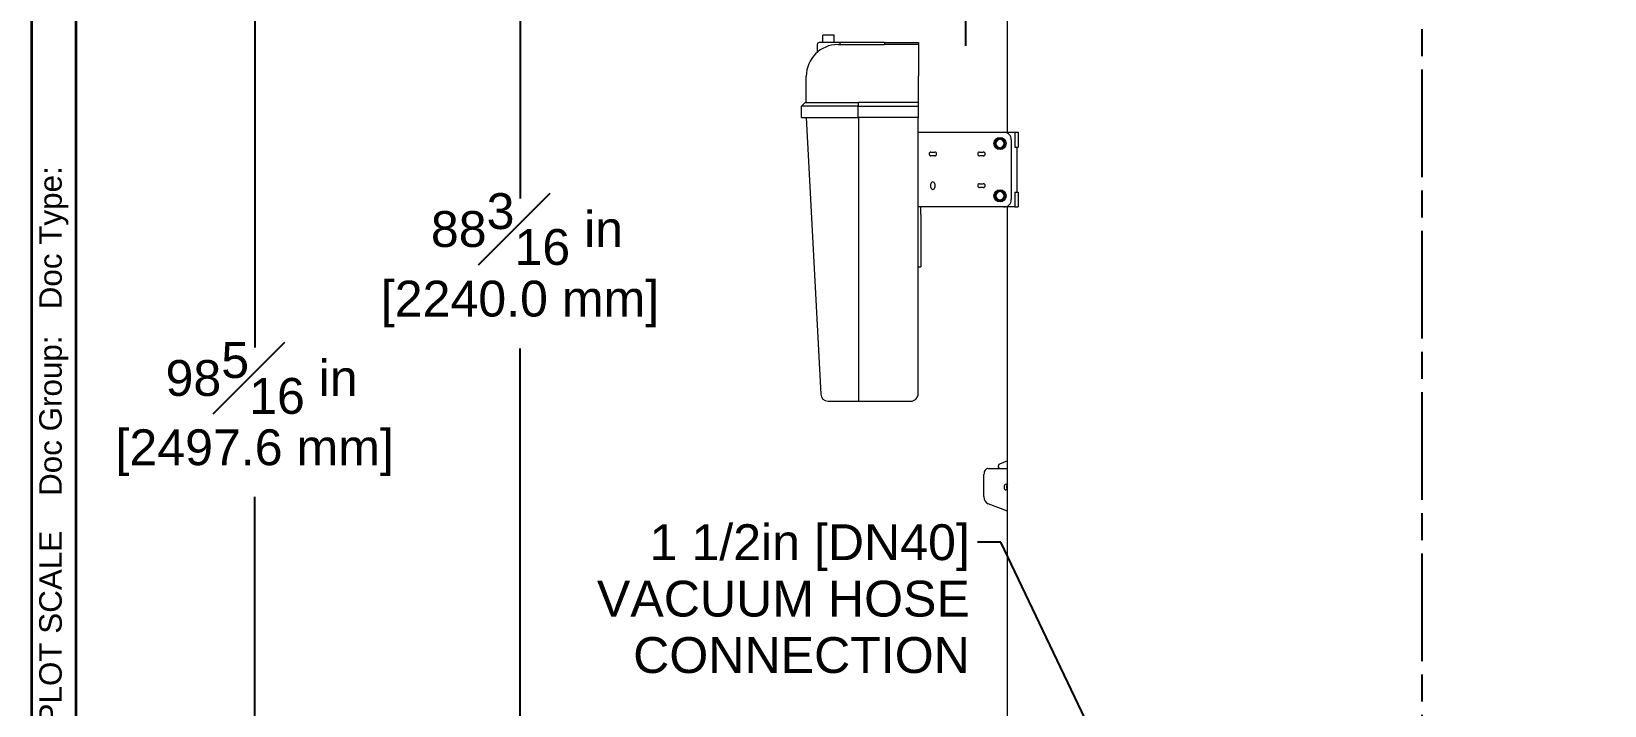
# Model space of a CAD drawing. Header units: inches. Extents: x 20 to 536, y 8 to 344.
# Drawn here: x 20 to 125.3, y 75.7 to 120.9 of the extents above; entities that cross this region are included whole.
import ezdxf

# ---------------------------------------------------------------- set-up
doc = ezdxf.new("R2010")
doc.units = ezdxf.units.IN
doc.header["$LTSCALE"] = 16
doc.header["$MEASUREMENT"] = 0
doc.linetypes.add('CHAIN', pattern=[0.7087, 0.4724, -0.0591, 0.1181, -0.0591])
doc.layers.get('0').update_dxf_attribs({"lineweight": 25})
for name, color, linetype, lineweight in [('Border', 7, 'Continuous', 35), ('Dimension (ANSI)', 7, 'Continuous', 25), ('Symbol (ANSI)', 7, 'Continuous', 25), ('Visible (ANSI)', 7, 'Continuous', 50)]:
    doc.layers.add(name, color=color, linetype=linetype, lineweight=lineweight)
doc.layers.add('Centerline', color=5, linetype='CHAIN', lineweight=25, true_color=0x0000ff)
doc.styles.add('MEMCOR Medium', font='arial.ttf')
doc.styles.add('Standard A-B-C', font='arial.ttf')
doc.styles.add('Standard D-E', font='arial.ttf')
doc.dimstyles.new('Default (ANSI)', dxfattribs={"dimscale": 16, "dimtxt": 0.15, "dimasz": 0.098425, "dimexe": 0.125, "dimexo": 0.0625, "dimgap": 0.031496, "dimtad": 0, "dimtih": 1, "dimtoh": 1, "dimdec": 4, "dimrnd": 1e-08, "dimzin": 3, "dimdsep": 46, "dimlunit": 5, "dimtxsty": 'MEMCOR Medium', "dimcen": 0.09, "dimdle": 0.393701, "dimclrd": 256, "dimclre": 256, "dimclrt": 256, "dimadec": 0, "dimazin": 1, "dimtfac": 0.8, "dimtofl": 0, "dimtmove": 0, "dimatfit": 3, "dimfxl": 1, "dimfrac": 1, "dimtolj": 1, "dimtzin": 4, "dimlwd": -1, "dimlwe": -1, "dimarcsym": 0})
doc.dimstyles.new('in [mm] D-E NeptuneBenson', dxfattribs={"dimscale": 16, "dimtxt": 0.15, "dimasz": 0.098425, "dimexe": 0.125, "dimexo": 0.063, "dimgap": 0.031496, "dimtad": 0, "dimtih": 1, "dimtoh": 1, "dimdec": 4, "dimrnd": 1e-08, "dimzin": 3, "dimdsep": 46, "dimlunit": 5, "dimtxsty": 'Standard D-E', "dimcen": 0.09, "dimdle": 0.393701, "dimclrd": 256, "dimclre": 256, "dimclrt": 256, "dimadec": 1, "dimazin": 1, "dimtfac": 1, "dimtofl": 0, "dimtmove": 0, "dimatfit": 3, "dimfxl": 1, "dimfrac": 1, "dimtolj": 1, "dimtzin": 4, "dimlwd": -1, "dimlwe": -1, "dimarcsym": 0})
doc.dimstyles.new('in [mm] D-E NeptuneBenson$7', dxfattribs={"dimscale": 16, "dimtxt": 0.15, "dimasz": 0.098425, "dimexe": 0.125, "dimexo": 0.063, "dimgap": 0.031496, "dimtad": 0, "dimtih": 1, "dimtoh": 1, "dimdec": 4, "dimrnd": 1e-08, "dimzin": 3, "dimdsep": 46, "dimlunit": 5, "dimtxsty": 'Standard D-E', "dimcen": 0.09, "dimdle": 0.393701, "dimclrd": 256, "dimclre": 256, "dimclrt": 256, "dimadec": 1, "dimazin": 1, "dimtfac": 1, "dimtofl": 0, "dimtmove": 0, "dimatfit": 3, "dimfxl": 1, "dimfrac": 1, "dimtolj": 1, "dimtzin": 4, "dimlwd": -1, "dimlwe": -1, "dimarcsym": 0})

# ---------------------------------------------------------------- blocks, each defined once
blk = doc.blocks.new('Borders 22x34_D')
at = {"layer": 'Border'}
for p, q in [((1.25, 21.5), (1.25, 0.5)), ((1.4375, 0.5), (1.4375, 21.3125))]:
    blk.add_line(p, q, dxfattribs=at)
at = {"layer": 'Border', "insert": (1.3437, 3.875), "char_height": 0.094, "attachment_point": 4, "rotation": 90, "style": 'Standard A-B-C'}
blk.add_mtext('\\fArial|b0|i0;{\\H0.0940;BAR = 1" AT PLOT SCALE    Doc Group:   Doc Type: }', dxfattribs=at)
blk = doc.blocks.new('*D22')
at = {"layer": 'Defpoints', "color": 0, "transparency": 16777216}
for p in [(82.52, 132.52), (143.66, 132.52), (143.66, 121.91)]:
    blk.add_point(p, dxfattribs=at)
at = {"layer": 'Dimension (ANSI)', "transparency": 16777216}
for p, q in [((82.52, 131.52), (82.52, 119.91)), ((143.66, 131.52), (143.66, 119.91)), ((84.1, 121.91), (142.08, 121.91)), ((143.66, 121.91), (147.08, 121.91))]:
    blk.add_line(p, q, dxfattribs=at)
for points in [[(84.1, 122.17), (84.1, 121.64), (82.52, 121.91)], [(142.08, 122.17), (142.08, 121.64), (143.66, 121.91)]]:
    blk.add_solid(points, dxfattribs=at)
at = {"layer": 'Dimension (ANSI)', "transparency": 16777216, "char_height": 2.4, "attachment_point": 5, "style": 'MEMCOR Medium'}
for s, insert in [('\\A1; 61{\\H0.8x;\\S1#8;} in', (156.68, 124.37)), ('\\A1;[1552.9 mm]', (156.68, 119.86))]:
    blk.add_mtext(s, dxfattribs=dict(at, insert=insert))
blk = doc.blocks.new('*D23')
at = {"layer": 'Defpoints', "color": 0, "transparency": 16777216}
for p in [(52.7, 133.87), (84.02, 133.87), (87.59, 45.68)]:
    blk.add_point(p, dxfattribs=at)
at = {"layer": 'Dimension (ANSI)', "transparency": 16777216}
for p, q in [((83.01, 133.87), (50.7, 133.87)), ((52.7, 132.29), (52.7, 109.68)), ((52.7, 47.25), (52.7, 99.64)), ((86.58, 45.68), (50.7, 45.68))]:
    blk.add_line(p, q, dxfattribs=at)
for points in [[(52.44, 132.29), (52.96, 132.29), (52.7, 133.87)], [(52.44, 47.25), (52.96, 47.25), (52.7, 45.68)]]:
    blk.add_solid(points, dxfattribs=at)
at = {"layer": 'Dimension (ANSI)', "transparency": 16777216, "char_height": 2.4, "attachment_point": 5, "style": 'Standard D-E'}
for s, insert in [('\\A1; 88{\\H1x;\\S3#16;} in', (52.7, 107.64)), ('\\A1;[2240.0 mm]', (52.7, 102.62))]:
    blk.add_mtext(s, dxfattribs=dict(at, insert=insert))
blk = doc.blocks.new('*D28')
at = {"layer": 'Defpoints', "color": 0, "transparency": 16777216}
for p in [(34.94, 144.01), (37.41, 144.01), (87.88, 45.68)]:
    blk.add_point(p, dxfattribs=at)
at = {"layer": 'Dimension (ANSI)', "transparency": 16777216}
for p, q in [((34.94, 142.43), (34.94, 99.71)), ((34.94, 47.25), (34.94, 89.72)), ((86.87, 45.68), (32.94, 45.68))]:
    blk.add_line(p, q, dxfattribs=at)
for points in [[(34.68, 142.43), (35.2, 142.43), (34.94, 144.01)], [(34.68, 47.25), (35.2, 47.25), (34.94, 45.68)]]:
    blk.add_solid(points, dxfattribs=at)
at = {"layer": 'Dimension (ANSI)', "transparency": 16777216, "char_height": 2.4, "attachment_point": 5, "style": 'Standard D-E'}
for s, insert in [('\\A1; 98{\\H1x;\\S5#16;} in', (34.94, 97.67)), ('\\A1;[2497.6 mm]', (34.94, 92.67))]:
    blk.add_mtext(s, dxfattribs=dict(at, insert=insert))

msp = doc.modelspace()

# ---------------------------------------------------------------- linework, layer by layer
at = {"layer": 'Centerline', "ltscale": 0.952448}
msp.add_line((113.09041, 46.31921), (113.09041, 145.96279), dxfattribs=at)
at = {"layer": 'Visible (ANSI)', "linetype": 'Continuous', "lineweight": 18}
for p, q in [((85.33839, 114.11565), (85.33839, 126.11565)), ((74.09842, 120.11565), (72.72342, 120.11565)), ((73.72342, 120.61565), (72.97342, 120.61565)), ((72.97342, 120.11565), (72.97342, 120.61565)), ((73.72342, 120.11565), (73.72342, 120.61565)), ((77.10362, 120.11565), (74.09842, 120.11565)), ((74.09842, 120.11565), (74.09842, 119.98678)), ((77.10362, 120.11565), (79.36206, 120.11565)), ((77.10362, 120.11565), (77.10362, 119.98797)), ((79.36206, 120.11565), (79.36206, 119.99065)), ((72.59842, 119.99065), (72.59842, 119.47526)), ((73.98579, 119.99065), (74.09842, 119.99065)), ((79.36206, 119.99065), (78.24675, 119.99065)), ((79.36206, 119.99065), (79.36206, 117.86565)), ((71.86079, 116.11565), (71.86079, 117.86565)), ((79.36206, 116.11565), (79.36206, 117.86565)), ((71.78939, 116.11565), (71.53939, 115.86565)), ((75.33367, 115.86565), (71.53939, 115.86565)), ((71.53939, 115.11565), (71.53939, 115.86565)), ((71.78939, 116.11565), (75.34565, 116.11565)), ((75.33367, 115.86565), (79.36206, 115.86565)), ((75.33367, 115.11565), (75.33367, 115.86565)), ((79.36206, 116.11565), (75.34565, 116.11565)), ((79.36206, 115.86565), (79.36206, 116.11565)), ((79.36206, 115.11565), (79.36206, 115.86565)), ((71.53939, 115.11565), (75.33367, 115.11565)), ((71.84842, 115.11565), (72.82349, 96.58937)), ((79.36206, 115.11565), (75.33367, 115.11565)), ((75.34842, 115.11565), (75.34842, 96.59597)), ((79.34842, 112.4644), (79.34842, 115.11565)), ((79.34842, 114.11565), (79.72342, 114.11565)), ((79.72342, 114.11565), (85.08187, 114.11565)), ((85.08187, 114.11565), (85.8192, 114.11565)), ((85.8192, 114.11565), (86.04822, 114.11565)), ((85.8192, 114.11565), (85.8192, 113.11565)), ((86.04822, 114.11565), (86.04822, 113.11565)), ((80.20687, 112.79065), (80.45687, 112.79065)), ((83.45687, 112.79065), (83.70687, 112.79065)), ((85.16377, 113.41265), (85.10803, 113.41265)), ((85.10803, 113.31865), (85.16377, 113.31865)), ((85.58187, 113.61565), (85.58187, 109.61565)), ((85.8192, 113.11565), (86.04822, 113.11565)), ((85.95203, 113.11565), (85.95203, 110.11565)), ((79.34842, 109.11565), (79.34842, 112.4644)), ((80.45687, 112.54065), (80.20687, 112.54065)), ((83.70687, 112.54065), (83.45687, 112.54065)), ((80.20687, 110.42065), (80.20687, 110.67065)), ((80.45687, 110.67065), (80.45687, 110.42065)), ((83.45687, 110.67065), (83.70687, 110.67065)), ((83.70687, 110.42065), (83.45687, 110.42065)), ((85.16377, 109.91265), (85.10803, 109.91265)), ((85.10803, 109.81865), (85.16377, 109.81865)), ((85.8192, 110.11565), (86.04822, 110.11565)), ((85.8192, 110.11565), (85.8192, 109.11565)), ((86.04822, 110.11565), (86.04822, 109.11565)), ((79.72342, 109.11565), (79.34842, 109.11565)), ((79.34842, 96.61565), (79.34842, 109.11565)), ((79.53592, 108.61565), (79.53592, 109.11565)), ((79.53592, 108.61565), (79.53592, 105.61565)), ((85.08187, 109.11565), (79.72342, 109.11565)), ((85.8192, 109.11565), (85.08187, 109.11565)), ((85.33839, 61.10299), (85.33839, 109.11565)), ((85.8192, 109.11565), (86.04822, 109.11565)), ((79.53592, 105.61565), (79.53592, 105.11565)), ((79.34842, 105.11565), (79.53592, 105.11565)), ((73.3228, 96.11565), (75.36335, 96.11565)), ((75.34842, 96.59597), (75.34842, 96.59593)), ((75.36335, 96.11565), (78.84842, 96.11565)), ((84.01141, 91.61565), (85.33839, 91.61565)), ((84.71112, 91.76658), (84.71112, 91.71565)), ((85.33839, 92.11994), (84.80152, 91.9074)), ((83.7543, 89.72716), (83.7543, 91.21565)), ((85.23851, 90.55315), (85.33839, 90.55315)), ((85.33839, 90.17815), (85.23851, 90.17815)), ((85.33839, 88.75988), (84.03223, 89.24634))]:
    msp.add_line(p, q, dxfattribs=at)
for centre in [(84.82703, 113.36565), (84.82703, 109.86565)]:
    msp.add_circle(centre, 0.406, dxfattribs=at)
for centre, radius, start, end in [((72.72342, 119.99065), 0.125, 90, 180), ((73.98579, 117.86565), 2.125, 90, 180), ((85.08187, 113.61565), 0.5, 0, 90), ((80.20687, 112.66565), 0.125, 90, 270), ((80.45687, 112.66565), 0.125, 270, 90), ((83.45687, 112.66565), 0.125, 90, 270), ((83.70687, 112.66565), 0.125, 270, 90), ((84.82703, 113.36565), 0.34, 7.9457432, 352.0542568), ((84.82703, 113.36565), 0.281, 120, 180), ((84.82703, 113.36565), 0.281, 180, 240), ((84.82703, 113.36565), 0.281, 60, 120), ((84.82703, 113.36565), 0.281, 240, 300), ((84.82703, 113.36565), 0.281, 0, 60), ((84.82703, 113.36565), 0.281, 300, 0), ((80.33187, 110.67065), 0.125, 0, 180), ((83.45687, 110.54565), 0.125, 90, 270), ((83.70687, 110.54565), 0.125, 270, 90), ((80.33187, 110.42065), 0.125, 180, 0), ((84.82703, 109.86565), 0.34, 7.9457432, 352.0542568), ((84.82703, 109.86565), 0.281, 120, 180), ((84.82703, 109.86565), 0.281, 180, 240), ((84.82703, 109.86565), 0.281, 60, 120), ((84.82703, 109.86565), 0.281, 240, 300), ((84.82703, 109.86565), 0.281, 0, 60), ((84.82703, 109.86565), 0.281, 300, 0), ((85.08187, 109.61565), 0.5, 270, 0), ((73.3228, 96.61565), 0.5, 183.0127875, 270), ((84.81112, 91.71565), 0.1, 180, 270)]:
    msp.add_arc(centre, radius, start, end, dxfattribs=at)
for centre, major_axis, ratio, start_param, end_param in [((78.24675, 117.86565), (-22.76606, 0), 0.093340709, 4.71238898, 4.762622148), ((84.01141, 91.21565), (0, 0.4), 0.64278761, 0, 1.570796327), ((85.23851, 90.36565), (0, -0.1875), 0.766044443, 3.141592654, 6.283185307), ((84.13732, 89.72716), (0, -0.5), 0.766044443, 4.71238898, 6.005262509), ((85.3992, 90.36565), (0, -0.1875), 0.766044443, 3.578793729, 5.845984232)]:
    msp.add_ellipse(centre, major_axis=major_axis, ratio=ratio, start_param=start_param, end_param=end_param, dxfattribs=at)
for points, knots in [([(74.09842, 119.98678), (74.09842, 119.9862), (74.10027, 119.98563), (74.1126, 119.98392), (74.13073, 119.98314), (74.19342, 119.98222), (74.24822, 119.98269), (74.42576, 119.98467), (74.57641, 119.98648), (74.88391, 119.98825), (75.10246, 119.98844), (75.31881, 119.98584)], [-71.641860366, -71.641860366, -71.641860366, -71.641860366, -71.404314925, -71.404314925, -70.85251163, -70.85251163, -69.950717986, -69.950717986, -68.021546725, -68.021546725, -64.744764236, -64.744764236, -64.744764236, -64.744764236]), ([(75.6182, 119.98326), (75.73917, 119.98279), (75.85824, 119.9825), (75.97259, 119.9825), (76.09883, 119.9825), (76.22722, 119.98282), (76.35687, 119.98332)], [28.615660727, 28.615660727, 28.615660727, 28.615660727, 29.490830428, 29.490830428, 29.490830428, 30.456978839, 30.456978839, 30.456978839, 30.456978839]), ([(76.35687, 119.98332), (76.52129, 119.98402), (76.68772, 119.98505), (76.93746, 119.98679), (77.02063, 119.98741), (77.10362, 119.98797)], [0.966148411, 0.966148411, 0.966148411, 0.966148411, 2.191429059, 2.191429059, 2.802720713, 2.802720713, 2.802720713, 2.802720713]), ([(75.34842, 96.59593), (75.34851, 96.53091), (75.34899, 96.467), (75.35068, 96.34862), (75.35188, 96.29527), (75.35478, 96.20626), (75.35647, 96.17145), (75.35992, 96.12681), (75.36164, 96.11575), (75.36334, 96.11565), (75.36334, 96.11565), (75.36335, 96.11565)], [0, 0, 0, 0, 0.495890797, 0.495890797, 0.991923609, 0.991923609, 1.488224852, 1.488224852, 1.949323594, 1.949323594, 1.951269636, 1.951269636, 1.951269636, 1.951269636]), ([(78.84842, 96.11565), (78.91242, 96.11565), (78.97665, 96.12778), (79.06976, 96.16603), (79.10046, 96.18236), (79.16181, 96.22414), (79.19275, 96.25066), (79.24758, 96.31189), (79.27181, 96.34604), (79.3125, 96.42439), (79.32854, 96.468), (79.34342, 96.54047), (79.34671, 96.56665), (79.3479, 96.59281)], [-0.002011235, -0.002011235, -0.002011235, -0.002011235, 0.532394174, 0.532394174, 0.803230689, 0.803230689, 1.097579475, 1.097579475, 1.376367374, 1.376367374, 1.655155274, 1.655155274, 1.804956091, 1.804956091, 1.804956091, 1.804956091]), ([(79.3479, 96.59281), (79.34808, 96.59661), (79.34821, 96.60042), (79.34838, 96.60804), (79.34842, 96.61184), (79.34842, 96.61565)], [0, 0, 0, 0, 0.02179182287, 0.02179182287, 0.04358364573, 0.04358364573, 0.04358364573, 0.04358364573]), ([(84.80152, 91.9074), (84.78867, 91.90231), (84.77705, 91.89535), (84.75694, 91.87928), (84.74843, 91.87018), (84.73425, 91.85096), (84.72858, 91.84083), (84.71968, 91.82011), (84.71645, 91.80951), (84.71217, 91.78814), (84.71112, 91.77736), (84.71112, 91.76658)], [0.294908521, 0.294908521, 0.294908521, 0.294908521, 0.550086082, 0.550086082, 0.805263643, 0.805263643, 1.060441204, 1.060441204, 1.315618766, 1.315618766, 1.570796327, 1.570796327, 1.570796327, 1.570796327])]:
    msp.add_open_spline(points, degree=3, knots=knots, dxfattribs=at)
for points in [[(75.31881, 119.98584), (75.41446, 119.98484), (75.51441, 119.98383), (75.6182, 119.98326)], [(75.34565, 116.11565), (75.34172, 116.03235), (75.33772, 115.94896), (75.33367, 115.86565)]]:
    msp.add_open_spline(points, degree=3, dxfattribs=at)
for points in [[(84.54603, 113.52789), (84.62132, 113.57136), (84.68653, 113.60901)], [(84.54603, 113.36565), (84.54603, 113.44095), (84.54603, 113.52789)], [(84.54603, 113.20342), (84.54603, 113.29036), (84.54603, 113.36565)], [(84.68653, 113.1223), (84.62132, 113.15995), (84.54603, 113.20342)], [(84.68653, 113.60901), (84.75174, 113.64665), (84.82703, 113.69012)], [(84.82703, 113.04118), (84.75174, 113.08465), (84.68653, 113.1223)], [(84.82703, 113.69012), (84.90232, 113.64665), (84.96753, 113.60901)], [(84.96753, 113.1223), (84.90232, 113.08465), (84.82703, 113.04118)], [(84.96753, 113.60901), (85.03274, 113.57136), (85.10803, 113.52789)], [(85.10803, 113.20342), (85.03274, 113.15995), (84.96753, 113.1223)], [(85.10803, 113.52789), (85.10803, 113.44095), (85.10803, 113.36565)], [(85.10803, 113.36565), (85.10803, 113.29036), (85.10803, 113.20342)], [(84.54603, 110.02789), (84.62132, 110.07136), (84.68653, 110.10901)], [(84.54603, 109.86565), (84.54603, 109.94095), (84.54603, 110.02789)], [(84.54603, 109.70342), (84.54603, 109.79036), (84.54603, 109.86565)], [(84.68653, 109.6223), (84.62132, 109.65995), (84.54603, 109.70342)], [(84.68653, 110.10901), (84.75174, 110.14665), (84.82703, 110.19012)], [(84.82703, 109.54118), (84.75174, 109.58465), (84.68653, 109.6223)], [(84.82703, 110.19012), (84.90232, 110.14665), (84.96753, 110.10901)], [(84.96753, 109.6223), (84.90232, 109.58465), (84.82703, 109.54118)], [(84.96753, 110.10901), (85.03274, 110.07136), (85.10803, 110.02789)], [(85.10803, 109.70342), (85.03274, 109.65995), (84.96753, 109.6223)], [(85.10803, 110.02789), (85.10803, 109.94095), (85.10803, 109.86565)], [(85.10803, 109.86565), (85.10803, 109.79036), (85.10803, 109.70342)]]:
    msp.add_rational_spline(points, [1, 1.0379548493, 1], degree=2, dxfattribs=at)

# ---------------------------------------------------------------- block references
at = {"xscale": 16, "yscale": 16, "zscale": 16}
msp.add_blockref('Borders 22x34_D', (0, 0), dxfattribs=at)

# ---------------------------------------------------------------- texts
at = {"layer": 'Symbol (ANSI)', "insert": (82.80794, 87.87739), "char_height": 2.4000001, "width": 25.900611, "attachment_point": 3, "line_spacing_factor": 0.944221, "style": 'Standard D-E'}
msp.add_mtext('\\fArial|b0|i0;1 1/2in [DN40]\\P\\fArial|b0|i0;VACUUM HOSE \\P\\fArial|b0|i0;CONNECTION', dxfattribs=at)

# ---------------------------------------------------------------- dimensions: what is measured, and where the dimension line sits
at = {"layer": 'Dimension (ANSI)'}
for base, p1, p2, angle, text, dimstyle, override, picture, middle in [((34.938616, 144.009798), (87.879756, 45.678154), (37.410199, 144.009798), 90, ' <> in\\X[2497.6 mm]', 'in [mm] D-E NeptuneBenson', {"dimgap": 0.031496, "dimdec": 4, "dimpost": '', "dimse2": 1, "dimtol": 0, "dimlim": 0, "dimtp": 0, "dimtm": 0, "dimtdec": 2, "dimatfit": 1}, '*D28', (34.938616, 94.714404)), ((52.70066, 133.86565), (87.58686, 45.67815), (84.016, 133.86565), 90, ' <> in\\X[2240.0 mm]', 'in [mm] D-E NeptuneBenson', {"dimgap": 0.031496, "dimdec": 4, "dimpost": '', "dimtol": 0, "dimlim": 0, "dimtp": 0, "dimtm": 0, "dimtdec": 2, "dimatfit": 1}, '*D23', (52.70066, 104.65929)), ((143.65885, 121.9057), (82.52197, 132.52065), (143.65885, 132.52065), 180, ' <> in\\X[1552.9 mm]', 'Default (ANSI)', {"dimgap": 0.031496, "dimtih": 0, "dimtoh": 0, "dimdec": 4, "dimpost": '', "dimtol": 0, "dimlim": 0, "dimtp": 0, "dimtm": 0, "dimtdec": 2, "dimatfit": 2}, '*D22', (156.67967, 121.9057))]:
    dim = msp.add_linear_dim(base=base, p1=p1, p2=p2, angle=angle, text=text, dimstyle=dimstyle, override=override, dxfattribs=at)
    dim.commit()
    dim.dimension.update_dxf_attribs({"geometry": picture, "text_midpoint": middle, "dimtype": 160})

# ---------------------------------------------------------------- leaders
at = {"layer": 'Symbol (ANSI)', "annotation_type": 0, "has_hookline": 1, "hookline_direction": 1, "text_width": 24.7678}
msp.add_leader([(92.01689, 71.76528), (84.88668, 86.67739), (83.31187, 86.67739)], dimstyle='in [mm] D-E NeptuneBenson$7', override={"dimtad": 0}, dxfattribs=at)

doc.saveas('drawing.dxf')
